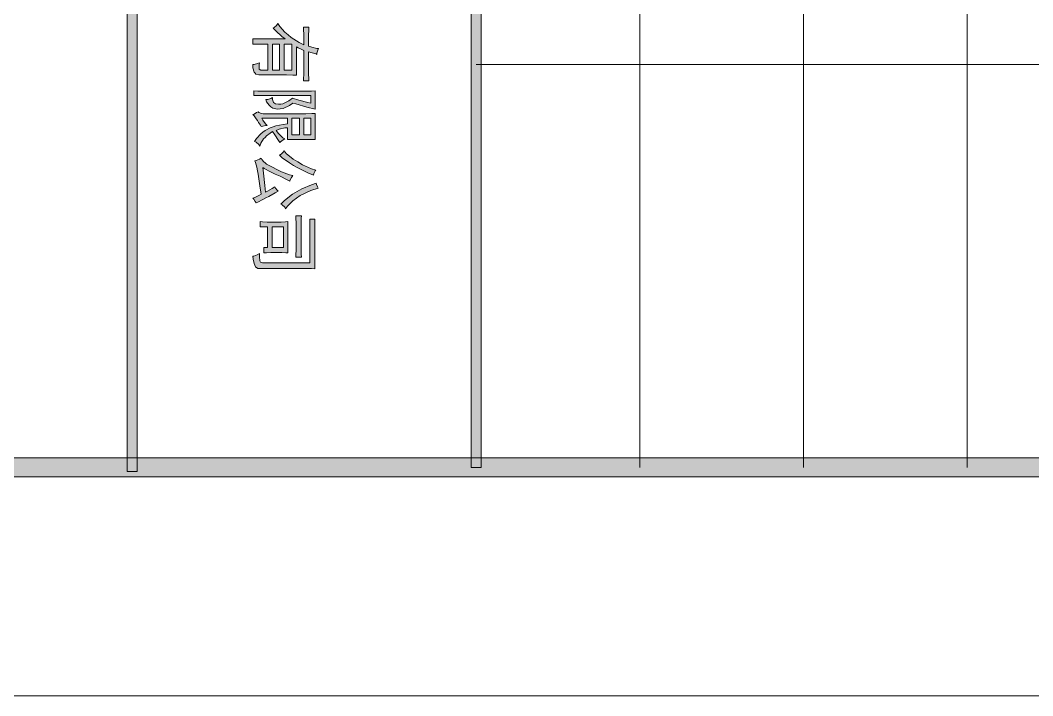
# Model space of a CAD drawing. Header units: millimetres. Extents: x 117 to 78452272, y 10 to 169749766.
# Drawn here: x 78391841 to 78397165, y 169648478 to 169652028 of the extents above; entities that cross this region are included whole.
import ezdxf

# ---------------------------------------------------------------- set-up
doc = ezdxf.new("R2010")
doc.units = ezdxf.units.MM

msp = doc.modelspace()

# ---------------------------------------------------------------- hatches: boundary and pattern name
h = msp.add_hatch(color=0)
h.dxf.hatch_style = 2
h.paths.add_polyline_path([(78394211.99, 169655684.228), (78394263.7, 169655684.228), (78394263.7, 169649677.669), (78394211.99, 169649677.669)])
h = msp.add_hatch(color=0)
h.dxf.hatch_style = 2
h.paths.add_polyline_path([(78392403.429, 169655663.113), (78392455.139, 169655663.113), (78392455.139, 169649656.555), (78392403.429, 169649656.555)])
h = msp.add_hatch(color=0)
h.paths.add_polyline_path([(78393195.024, 169652010.226), (78393205.366, 169651995.144), (78393232.514, 169651965.841), (78393249.32, 169651951.19), (78393265.695, 169651936.97), (78393307.063, 169651910.684), (78393331.625, 169651899.049), (78393331.625, 169651946.019), (78393331.625, 169651955.068), (78393330.763, 169651977.907), (78393329.902, 169651991.696), (78393358.342, 169651991.696), (78393357.48, 169651974.891), (78393356.618, 169651949.467), (78393356.618, 169651940.848), (78393356.618, 169651891.293), (78393374.286, 169651886.122), (78393400.572, 169651880.089), (78393408.759, 169651879.658), (78393405.743, 169651869.747), (78393401.003, 169651854.234), (78393399.71, 169651848.201), (78393397.556, 169651850.355), (78393376.01, 169651856.819), (78393356.618, 169651861.128), (78393356.618, 169651755.554), (78393356.618, 169651744.35), (78393357.48, 169651721.511), (78393358.342, 169651709.876), (78393329.902, 169651709.876), (78393330.763, 169651721.511), (78393331.625, 169651742.626), (78393331.625, 169651751.675), (78393331.625, 169651868.885), (78393321.714, 169651873.625), (78393302.323, 169651883.536), (78393292.843, 169651888.707), (78393292.843, 169651738.748), (78393274.313, 169651739.179), (78393241.132, 169651740.041), (78393226.05, 169651740.041), (78393105.824, 169651740.041), (78393095.482, 169651740.041), (78393080.4, 169651745.212), (78393075.66, 169651750.383), (78393070.92, 169651755.554), (78393064.456, 169651777.53), (78393063.164, 169651794.767), (78393071.351, 169651795.198), (78393089.019, 169651799.938), (78393098.499, 169651803.816), (78393097.206, 169651793.905), (78393096.344, 169651779.685), (78393097.206, 169651774.945), (78393097.637, 169651770.636), (78393105.824, 169651765.896), (78393113.581, 169651765.896), (78393142.883, 169651765.896), (78393142.883, 169651901.635), (78393064.456, 169651901.635), (78393064.456, 169651930.506), (78393082.986, 169651929.644), (78393114.874, 169651929.213), (78393128.232, 169651929.213), (78393233.376, 169651929.213), (78393215.708, 169651943.003), (78393184.682, 169651971.443), (78393171.324, 169651986.525), (78393176.495, 169651989.111), (78393188.13, 169652000.746)])
h.paths.add_polyline_path([(78393227.774, 169651765.896), (78393269.142, 169651765.896), (78393269.142, 169651901.635), (78393227.774, 169651901.635)])
h.paths.add_polyline_path([(78393167.015, 169651765.896), (78393204.074, 169651765.896), (78393204.074, 169651901.635), (78393167.015, 169651901.635)])
h = msp.add_hatch(color=0)
h.dxf.hatch_style = 2
h.paths.add_polyline_path([(78393392.384, 169651559.917), (78393348.431, 169651571.552), (78393289.395, 169651587.927), (78393273.451, 169651592.236), (78393255.784, 169651579.308), (78393223.034, 169651564.226), (78393208.383, 169651562.503), (78393193.301, 169651560.348), (78393169.169, 169651565.95), (78393159.258, 169651573.276), (78393149.778, 169651581.032), (78393136.419, 169651599.561), (78393132.541, 169651610.765), (78393142.452, 169651611.196), (78393159.258, 169651617.229), (78393167.015, 169651622.4), (78393167.015, 169651610.765), (78393172.186, 169651595.683), (78393177.357, 169651592.236), (78393182.528, 169651589.219), (78393198.903, 169651586.634), (78393210.537, 169651587.065), (78393222.172, 169651587.927), (78393252.767, 169651603.44), (78393272.159, 169651618.522), (78393305.339, 169651608.18), (78393353.602, 169651594.821), (78393368.684, 169651592.236), (78393368.684, 169651631.449), (78393068.765, 169651631.449), (78393068.765, 169651656.443), (78393089.88, 169651655.581), (78393130.387, 169651655.15), (78393150.64, 169651655.15), (78393323.869, 169651655.15), (78393337.227, 169651655.15), (78393371.7, 169651655.581), (78393392.384, 169651656.443)])
h = msp.add_hatch(color=0)
h.paths.add_polyline_path([(78393392.384, 169651400.478), (78393379.026, 169651401.339), (78393341.967, 169651401.77), (78393318.267, 169651401.77), (78393294.997, 169651401.77), (78393258.8, 169651401.339), (78393245.442, 169651400.478), (78393245.442, 169651461.668), (78393231.221, 169651461.668), (78393201.488, 169651455.204), (78393185.975, 169651448.74), (78393198.903, 169651431.935), (78393221.741, 169651409.527), (78393232.083, 169651404.356), (78393223.034, 169651399.185), (78393209.676, 169651389.274), (78393205.366, 169651384.965), (78393198.903, 169651396.599), (78393179.511, 169651425.471), (78393167.015, 169651442.277), (78393155.811, 169651434.951), (78393136.419, 169651419.869), (78393128.232, 169651412.112), (78393120.045, 169651404.356), (78393105.824, 169651381.517), (78393100.222, 169651366.435), (78393095.482, 169651374.192), (78393081.693, 169651386.257), (78393071.782, 169651390.136), (78393082.986, 169651405.649), (78393105.824, 169651430.211), (78393117.028, 169651438.829), (78393128.663, 169651447.878), (78393155.38, 169651462.099), (78393170.462, 169651467.701), (78393185.544, 169651473.303), (78393223.034, 169651480.628), (78393245.442, 169651482.783), (78393245.442, 169651512.947), (78393110.565, 169651512.947), (78393116.597, 169651502.174), (78393130.387, 169651483.214), (78393138.574, 169651475.026), (78393132.11, 169651474.165), (78393116.597, 169651471.579), (78393107.548, 169651469.855), (78393103.67, 169651475.457), (78393094.19, 169651490.97), (78393088.157, 169651500.45), (78393082.124, 169651509.931), (78393070.489, 169651525.875), (78393064.456, 169651532.338), (78393070.489, 169651534.924), (78393083.848, 169651542.25), (78393091.173, 169651546.559), (78393095.482, 169651542.68), (78393108.841, 169651537.509), (78393117.89, 169651536.217), (78393326.885, 169651536.217), (78393341.967, 169651536.217), (78393374.286, 169651537.078), (78393392.384, 169651537.509)])
h.paths.add_polyline_path([(78393269.142, 169651425.471), (78393309.217, 169651425.471), (78393309.217, 169651512.947), (78393269.142, 169651512.947)])
h.paths.add_polyline_path([(78393331.625, 169651425.471), (78393368.684, 169651425.471), (78393368.684, 169651512.947), (78393331.625, 169651512.947)])
h = msp.add_hatch(color=0)
h.dxf.hatch_style = 2
h.paths.add_polyline_path([(78393131.249, 169651123.829), (78393141.591, 169651129), (78393165.291, 169651143.22), (78393178.65, 169651152.269), (78393182.959, 169651145.805), (78393192.008, 169651135.032), (78393196.317, 169651130.292), (78393180.373, 169651120.381), (78393148.054, 169651102.283), (78393132.11, 169651093.664), (78393116.166, 169651085.046), (78393090.311, 169651072.118), (78393080.831, 169651067.809), (78393076.522, 169651074.704), (78393068.335, 169651087.201), (78393064.456, 169651092.372), (78393073.506, 169651096.25), (78393095.051, 169651106.592), (78393107.548, 169651113.487), (78393100.653, 169651157.009), (78393091.173, 169651218.63), (78393088.157, 169651236.729), (78393085.14, 169651254.828), (78393078.677, 169651280.252), (78393074.798, 169651288.439), (78393082.124, 169651290.163), (78393098.499, 169651297.488), (78393107.548, 169651302.659), (78393110.565, 169651296.196), (78393120.906, 169651283.699), (78393128.232, 169651277.666), (78393135.558, 169651272.064), (78393167.015, 169651254.828), (78393190.715, 169651243.193), (78393214.416, 169651231.558), (78393255.784, 169651215.614), (78393273.451, 169651211.305), (78393266.988, 169651201.394), (78393258.8, 169651186.312), (78393257.507, 169651181.141), (78393244.58, 169651188.466), (78393206.659, 169651207.427), (78393181.666, 169651219.492), (78393156.242, 169651231.558), (78393123.923, 169651249.226), (78393116.597, 169651254.397), (78393119.183, 169651224.232), (78393126.939, 169651159.164)])
h = msp.add_hatch(color=0)
h.dxf.hatch_style = 2
h.paths.add_polyline_path([(78393382.043, 169651213.89), (78393352.309, 169651226.387), (78393300.168, 169651251.811), (78393278.191, 169651264.739), (78393255.784, 169651277.666), (78393218.725, 169651304.383), (78393204.074, 169651318.172), (78393212.261, 169651323.343), (78393223.896, 169651334.547), (78393227.774, 169651340.58), (78393239.409, 169651326.791), (78393276.037, 169651297.919), (78393300.168, 169651282.837), (78393324.73, 169651268.186), (78393372.131, 169651246.64), (78393395.401, 169651239.745), (78393391.523, 169651235.436), (78393385.059, 169651222.509)])
h = msp.add_hatch(color=0)
h.dxf.hatch_style = 2
h.paths.add_polyline_path([(78393407.036, 169651145.805), (78393369.115, 169651133.74), (78393312.234, 169651107.023), (78393292.843, 169651093.233), (78393273.451, 169651079.013), (78393245.442, 169651050.573), (78393236.392, 169651036.352), (78393231.221, 169651045.402), (78393218.725, 169651057.898), (78393211.399, 169651060.915), (78393229.929, 169651080.737), (78393273.02, 169651113.917), (78393297.152, 169651127.707), (78393321.714, 169651141.496), (78393371.7, 169651163.473), (78393396.694, 169651172.091), (78393398.417, 169651164.766), (78393403.588, 169651151.838)])
h = msp.add_hatch(color=0)
h.dxf.hatch_style = 2
h.paths.add_polyline_path([(78393389.368, 169650721.783), (78393372.993, 169650722.213), (78393344.122, 169650723.075), (78393331.625, 169650723.075), (78393100.222, 169650723.075), (78393090.311, 169650723.506), (78393077.384, 169650732.555), (78393073.937, 169650740.743), (78393070.92, 169650748.93), (78393065.318, 169650772.631), (78393063.164, 169650788.144), (78393069.627, 169650788.144), (78393087.295, 169650795.039), (78393098.499, 169650801.502), (78393098.499, 169650784.266), (78393100.222, 169650763.582), (78393101.515, 169650759.703), (78393103.239, 169650755.825), (78393114.012, 169650751.947), (78393123.923, 169650751.947), (78393363.944, 169650751.947), (78393363.944, 169650932.07), (78393363.944, 169650943.705), (78393363.513, 169650969.129), (78393362.651, 169650982.919), (78393390.661, 169650982.919), (78393390.23, 169650969.129), (78393389.368, 169650944.136), (78393389.368, 169650933.363)])
h = msp.add_hatch(color=0)
h.dxf.hatch_style = 2
h.paths.add_polyline_path([(78393318.267, 169650828.65), (78393318.267, 169650820.463), (78393318.698, 169650797.624), (78393319.559, 169650782.973), (78393289.826, 169650782.973), (78393290.688, 169650796.762), (78393291.55, 169650819.17), (78393291.55, 169650827.357), (78393291.55, 169650948.876), (78393291.55, 169650961.373), (78393290.688, 169650986.797), (78393289.826, 169650999.724), (78393319.559, 169650999.724), (78393318.698, 169650986.797), (78393318.267, 169650961.373), (78393318.267, 169650948.876)])
h = msp.add_hatch(color=0)
h.paths.add_polyline_path([(78393248.458, 169650805.381), (78393238.116, 169650805.811), (78393215.708, 169650806.673), (78393204.074, 169650806.673), (78393171.324, 169650806.673), (78393159.258, 169650806.673), (78393135.127, 169650805.811), (78393122.199, 169650805.381), (78393122.199, 169650833.821), (78393141.591, 169650833.821), (78393141.591, 169650941.12), (78393101.515, 169650941.12), (78393101.515, 169650969.56), (78393114.874, 169650968.267), (78393138.574, 169650966.975), (78393148.916, 169650966.975), (78393204.074, 169650966.975), (78393213.554, 169650966.975), (78393235.961, 169650968.267), (78393248.458, 169650969.56)])
h.paths.add_polyline_path([(78393165.291, 169650833.821), (78393224.758, 169650833.821), (78393224.758, 169650941.12), (78393165.291, 169650941.12)])
h = msp.add_hatch(color=0)
h.dxf.hatch_style = 2
h.paths.add_polyline_path([(78382125.616, 169649627.683), (78382225.589, 169649727.656), (78451021.565, 169649727.656), (78451121.538, 169649627.683)])

# ---------------------------------------------------------------- linework, layer by layer
at = {"color": 0, "lineweight": 0}
for points in [[(78380975.066, 169648477.564), (78452272.087, 169648477.564), (78452272.087, 169749421.277), (78380975.066, 169749421.277)], [(78394211.99, 169655684.228), (78394263.7, 169655684.228), (78394263.7, 169649677.669), (78394211.99, 169649677.669)], [(78392403.429, 169655663.113), (78392455.139, 169655663.113), (78392455.139, 169649656.555), (78392403.429, 169649656.555)], [(78393195.024, 169652010.226), (78393205.366, 169651995.144), (78393232.514, 169651965.841), (78393249.32, 169651951.19), (78393265.695, 169651936.97), (78393307.063, 169651910.684), (78393331.625, 169651899.049), (78393331.625, 169651946.019), (78393331.625, 169651955.068), (78393330.763, 169651977.907), (78393329.902, 169651991.696), (78393358.342, 169651991.696), (78393357.48, 169651974.891), (78393356.618, 169651949.467), (78393356.618, 169651940.848), (78393356.618, 169651891.293), (78393374.286, 169651886.122), (78393400.572, 169651880.089), (78393408.759, 169651879.658), (78393405.743, 169651869.747), (78393401.003, 169651854.234), (78393399.71, 169651848.201), (78393397.556, 169651850.355), (78393376.01, 169651856.819), (78393356.618, 169651861.128), (78393356.618, 169651755.554), (78393356.618, 169651744.35), (78393357.48, 169651721.511), (78393358.342, 169651709.876), (78393329.902, 169651709.876), (78393330.763, 169651721.511), (78393331.625, 169651742.626), (78393331.625, 169651751.675), (78393331.625, 169651868.885), (78393321.714, 169651873.625), (78393302.323, 169651883.536), (78393292.843, 169651888.707), (78393292.843, 169651738.748), (78393274.313, 169651739.179), (78393241.132, 169651740.041), (78393226.05, 169651740.041), (78393105.824, 169651740.041), (78393095.482, 169651740.041), (78393080.4, 169651745.212), (78393075.66, 169651750.383), (78393070.92, 169651755.554), (78393064.456, 169651777.53), (78393063.164, 169651794.767), (78393071.351, 169651795.198), (78393089.019, 169651799.938), (78393098.499, 169651803.816), (78393097.206, 169651793.905), (78393096.344, 169651779.685), (78393097.206, 169651774.945), (78393097.637, 169651770.636), (78393105.824, 169651765.896), (78393113.581, 169651765.896), (78393142.883, 169651765.896), (78393142.883, 169651901.635), (78393064.456, 169651901.635), (78393064.456, 169651930.506), (78393082.986, 169651929.644), (78393114.874, 169651929.213), (78393128.232, 169651929.213), (78393233.376, 169651929.213), (78393215.708, 169651943.003), (78393184.682, 169651971.443), (78393171.324, 169651986.525), (78393176.495, 169651989.111), (78393188.13, 169652000.746)], [(78393167.015, 169651765.896), (78393204.074, 169651765.896), (78393204.074, 169651901.635), (78393167.015, 169651901.635)], [(78393227.774, 169651765.896), (78393269.142, 169651765.896), (78393269.142, 169651901.635), (78393227.774, 169651901.635)], [(78393392.384, 169651559.917), (78393348.431, 169651571.552), (78393289.395, 169651587.927), (78393273.451, 169651592.236), (78393255.784, 169651579.308), (78393223.034, 169651564.226), (78393208.383, 169651562.503), (78393193.301, 169651560.348), (78393169.169, 169651565.95), (78393159.258, 169651573.276), (78393149.778, 169651581.032), (78393136.419, 169651599.561), (78393132.541, 169651610.765), (78393142.452, 169651611.196), (78393159.258, 169651617.229), (78393167.015, 169651622.4), (78393167.015, 169651610.765), (78393172.186, 169651595.683), (78393177.357, 169651592.236), (78393182.528, 169651589.219), (78393198.903, 169651586.634), (78393210.537, 169651587.065), (78393222.172, 169651587.927), (78393252.767, 169651603.44), (78393272.159, 169651618.522), (78393305.339, 169651608.18), (78393353.602, 169651594.821), (78393368.684, 169651592.236), (78393368.684, 169651631.449), (78393068.765, 169651631.449), (78393068.765, 169651656.443), (78393089.88, 169651655.581), (78393130.387, 169651655.15), (78393150.64, 169651655.15), (78393323.869, 169651655.15), (78393337.227, 169651655.15), (78393371.7, 169651655.581), (78393392.384, 169651656.443)], [(78393392.384, 169651400.478), (78393379.026, 169651401.339), (78393341.967, 169651401.77), (78393318.267, 169651401.77), (78393294.997, 169651401.77), (78393258.8, 169651401.339), (78393245.442, 169651400.478), (78393245.442, 169651461.668), (78393231.221, 169651461.668), (78393201.488, 169651455.204), (78393185.975, 169651448.74), (78393198.903, 169651431.935), (78393221.741, 169651409.527), (78393232.083, 169651404.356), (78393223.034, 169651399.185), (78393209.676, 169651389.274), (78393205.366, 169651384.965), (78393198.903, 169651396.599), (78393179.511, 169651425.471), (78393167.015, 169651442.277), (78393155.811, 169651434.951), (78393136.419, 169651419.869), (78393128.232, 169651412.112), (78393120.045, 169651404.356), (78393105.824, 169651381.517), (78393100.222, 169651366.435), (78393095.482, 169651374.192), (78393081.693, 169651386.257), (78393071.782, 169651390.136), (78393082.986, 169651405.649), (78393105.824, 169651430.211), (78393117.028, 169651438.829), (78393128.663, 169651447.878), (78393155.38, 169651462.099), (78393170.462, 169651467.701), (78393185.544, 169651473.303), (78393223.034, 169651480.628), (78393245.442, 169651482.783), (78393245.442, 169651512.947), (78393110.565, 169651512.947), (78393116.597, 169651502.174), (78393130.387, 169651483.214), (78393138.574, 169651475.026), (78393132.11, 169651474.165), (78393116.597, 169651471.579), (78393107.548, 169651469.855), (78393103.67, 169651475.457), (78393094.19, 169651490.97), (78393088.157, 169651500.45), (78393082.124, 169651509.931), (78393070.489, 169651525.875), (78393064.456, 169651532.338), (78393070.489, 169651534.924), (78393083.848, 169651542.25), (78393091.173, 169651546.559), (78393095.482, 169651542.68), (78393108.841, 169651537.509), (78393117.89, 169651536.217), (78393326.885, 169651536.217), (78393341.967, 169651536.217), (78393374.286, 169651537.078), (78393392.384, 169651537.509)], [(78393269.142, 169651425.471), (78393309.217, 169651425.471), (78393309.217, 169651512.947), (78393269.142, 169651512.947)], [(78393331.625, 169651425.471), (78393368.684, 169651425.471), (78393368.684, 169651512.947), (78393331.625, 169651512.947)], [(78393131.249, 169651123.829), (78393141.591, 169651129), (78393165.291, 169651143.22), (78393178.65, 169651152.269), (78393182.959, 169651145.805), (78393192.008, 169651135.032), (78393196.317, 169651130.292), (78393180.373, 169651120.381), (78393148.054, 169651102.283), (78393132.11, 169651093.664), (78393116.166, 169651085.046), (78393090.311, 169651072.118), (78393080.831, 169651067.809), (78393076.522, 169651074.704), (78393068.335, 169651087.201), (78393064.456, 169651092.372), (78393073.506, 169651096.25), (78393095.051, 169651106.592), (78393107.548, 169651113.487), (78393100.653, 169651157.009), (78393091.173, 169651218.63), (78393088.157, 169651236.729), (78393085.14, 169651254.828), (78393078.677, 169651280.252), (78393074.798, 169651288.439), (78393082.124, 169651290.163), (78393098.499, 169651297.488), (78393107.548, 169651302.659), (78393110.565, 169651296.196), (78393120.906, 169651283.699), (78393128.232, 169651277.666), (78393135.558, 169651272.064), (78393167.015, 169651254.828), (78393190.715, 169651243.193), (78393214.416, 169651231.558), (78393255.784, 169651215.614), (78393273.451, 169651211.305), (78393266.988, 169651201.394), (78393258.8, 169651186.312), (78393257.507, 169651181.141), (78393244.58, 169651188.466), (78393206.659, 169651207.427), (78393181.666, 169651219.492), (78393156.242, 169651231.558), (78393123.923, 169651249.226), (78393116.597, 169651254.397), (78393119.183, 169651224.232), (78393126.939, 169651159.164)], [(78393382.043, 169651213.89), (78393352.309, 169651226.387), (78393300.168, 169651251.811), (78393278.191, 169651264.739), (78393255.784, 169651277.666), (78393218.725, 169651304.383), (78393204.074, 169651318.172), (78393212.261, 169651323.343), (78393223.896, 169651334.547), (78393227.774, 169651340.58), (78393239.409, 169651326.791), (78393276.037, 169651297.919), (78393300.168, 169651282.837), (78393324.73, 169651268.186), (78393372.131, 169651246.64), (78393395.401, 169651239.745), (78393391.523, 169651235.436), (78393385.059, 169651222.509)], [(78393407.036, 169651145.805), (78393369.115, 169651133.74), (78393312.234, 169651107.023), (78393292.843, 169651093.233), (78393273.451, 169651079.013), (78393245.442, 169651050.573), (78393236.392, 169651036.352), (78393231.221, 169651045.402), (78393218.725, 169651057.898), (78393211.399, 169651060.915), (78393229.929, 169651080.737), (78393273.02, 169651113.917), (78393297.152, 169651127.707), (78393321.714, 169651141.496), (78393371.7, 169651163.473), (78393396.694, 169651172.091), (78393398.417, 169651164.766), (78393403.588, 169651151.838)], [(78393389.368, 169650721.783), (78393372.993, 169650722.213), (78393344.122, 169650723.075), (78393331.625, 169650723.075), (78393100.222, 169650723.075), (78393090.311, 169650723.506), (78393077.384, 169650732.555), (78393073.937, 169650740.743), (78393070.92, 169650748.93), (78393065.318, 169650772.631), (78393063.164, 169650788.144), (78393069.627, 169650788.144), (78393087.295, 169650795.039), (78393098.499, 169650801.502), (78393098.499, 169650784.266), (78393100.222, 169650763.582), (78393101.515, 169650759.703), (78393103.239, 169650755.825), (78393114.012, 169650751.947), (78393123.923, 169650751.947), (78393363.944, 169650751.947), (78393363.944, 169650932.07), (78393363.944, 169650943.705), (78393363.513, 169650969.129), (78393362.651, 169650982.919), (78393390.661, 169650982.919), (78393390.23, 169650969.129), (78393389.368, 169650944.136), (78393389.368, 169650933.363)], [(78393318.267, 169650828.65), (78393318.267, 169650820.463), (78393318.698, 169650797.624), (78393319.559, 169650782.973), (78393289.826, 169650782.973), (78393290.688, 169650796.762), (78393291.55, 169650819.17), (78393291.55, 169650827.357), (78393291.55, 169650948.876), (78393291.55, 169650961.373), (78393290.688, 169650986.797), (78393289.826, 169650999.724), (78393319.559, 169650999.724), (78393318.698, 169650986.797), (78393318.267, 169650961.373), (78393318.267, 169650948.876)], [(78393248.458, 169650805.381), (78393238.116, 169650805.811), (78393215.708, 169650806.673), (78393204.074, 169650806.673), (78393171.324, 169650806.673), (78393159.258, 169650806.673), (78393135.127, 169650805.811), (78393122.199, 169650805.381), (78393122.199, 169650833.821), (78393141.591, 169650833.821), (78393141.591, 169650941.12), (78393101.515, 169650941.12), (78393101.515, 169650969.56), (78393114.874, 169650968.267), (78393138.574, 169650966.975), (78393148.916, 169650966.975), (78393204.074, 169650966.975), (78393213.554, 169650966.975), (78393235.961, 169650968.267), (78393248.458, 169650969.56)], [(78393165.291, 169650833.821), (78393224.758, 169650833.821), (78393224.758, 169650941.12), (78393165.291, 169650941.12)], [(78382125.616, 169649627.683), (78382225.589, 169649727.656), (78451021.565, 169649727.656), (78451121.538, 169649627.683)]]:
    msp.add_lwpolyline(points, close=True, dxfattribs=at)
for points in [[(78395098.387, 169655684.228), (78395098.387, 169649677.669)], [(78396819.471, 169655684.228), (78396819.471, 169649677.669)], [(78395958.929, 169653909.71), (78395958.929, 169649677.669)], [(78394237.845, 169651794.336), (78401122.613, 169651794.336)]]:
    msp.add_lwpolyline(points, dxfattribs=at)

doc.saveas('drawing.dxf')
